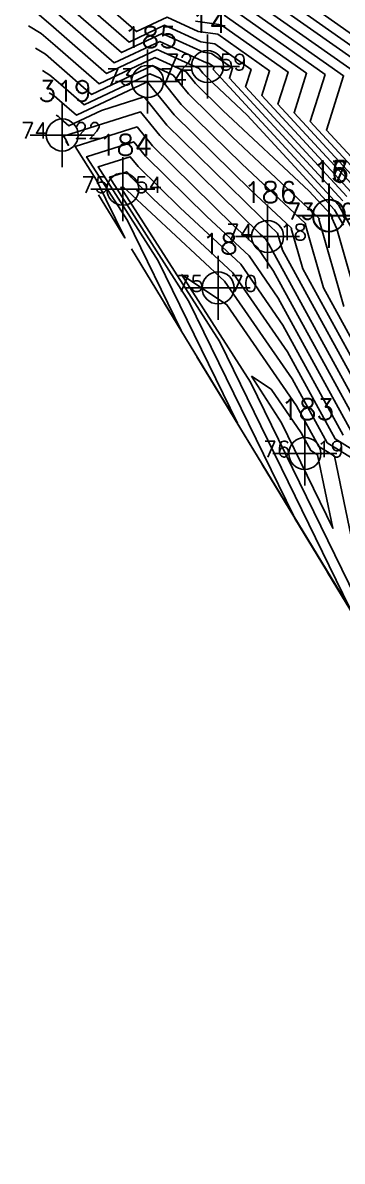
# Model space of a CAD drawing. Header units: millimetres. Extents: x 1412621 to 1412799, y 4931530 to 4931669.
# Drawn here: x 1412627.94 to 1412637.92, y 4931532.23 to 4931567.73 of the extents above; entities that cross this region are included whole.
import ezdxf
from ezdxf.enums import TextEntityAlignment as Align

# ---------------------------------------------------------------- set-up
doc = ezdxf.new("R2010")
doc.units = ezdxf.units.MM
doc.header["$PDMODE"] = 34
doc.header["$PDSIZE"] = 1
for name, color, linetype in [('CIVIL', 50, 'Continuous'), ('CIVIL-DRAW', 80, 'Continuous'), ('CIVIL-NONAME', 130, 'Continuous'), ('CIVIL-TEXT', 240, 'Continuous'), ('CIVIL-Z', 50, 'Continuous'), ('Tcontours0', 7, 'Continuous'), ('Tcontours1', 7, 'Continuous'), ('Tcontours2', 7, 'Continuous'), ('Tcontours3', 7, 'Continuous')]:
    doc.layers.add(name, color=color, linetype=linetype)
doc.styles.add('CIVILCADMAIN', font='TXT.SHX')
doc.styles.get("Standard").update_dxf_attribs({"font": 'arial.ttf'})

# ---------------------------------------------------------------- blocks, each defined once
blk = doc.blocks.new('CIVIL-ZZ')
at = {"layer": 'CIVIL-DRAW'}
blk.add_point((0, 0), dxfattribs=at)
at = {"layer": 'CIVIL-NONAME'}
blk.add_attdef('NAME', text='', height=1.8, dxfattribs=at).set_placement((0, 2.1), align=Align.CENTER)
at = {"layer": 'CIVIL-TEXT', "flags": 8}
blk.add_attdef('TEXT', text='', height=2, dxfattribs=at).set_placement((0.2, -3.3), align=Align.CENTER)
at = {"layer": 'CIVIL-Z'}
blk.add_attdef('Z1', text='', height=1.6, dxfattribs=at).set_placement((-0.75, -0.225), align=Align.RIGHT)
blk.add_attdef('Z2', (0.75, -0.225), '', height=1.6, dxfattribs=at)

msp = doc.modelspace()

# ---------------------------------------------------------------- linework, layer by layer
at = {"layer": 'Tcontours0'}
for points in [[(1412634.725, 4931569.463), (1412639.699, 4931565.96), (1412638.939, 4931563.577), (1412639.104, 4931563.399), (1412639.124, 4931563.381), (1412641.119, 4931559.889), (1412641.975, 4931559.092), (1412642.06, 4931558.874), (1412643.708, 4931557.982), (1412645.043, 4931557.346), (1412645.067, 4931557.333), (1412645.055, 4931557.282), (1412646.933, 4931554.56), (1412647.596, 4931554.512), (1412650.043, 4931552.804), (1412650.393, 4931552.596), (1412652.495, 4931550.934), (1412652.779, 4931550.746), (1412658.134, 4931549.526), (1412660.264, 4931548.789), (1412660.367, 4931544.799), (1412661.473, 4931542.498), (1412662.979, 4931542.136)], [(1412632.355, 4931558.999), (1412634.646, 4931555.25), (1412632.171, 4931560.305), (1412630.293, 4931563.235), (1412631.3, 4931563.551), (1412631.551, 4931563.244), (1412632.863, 4931561.957), (1412634.755, 4931560.201), (1412636.063, 4931558.306), (1412637.949, 4931554.876)]]:
    msp.add_lwpolyline(points, dxfattribs=at)
at = {"layer": 'Tcontours1'}
for points in [[(1412628.768, 4931569.313), (1412631.264, 4931567.129), (1412632.373, 4931567.652), (1412633.506, 4931567.134), (1412633.94, 4931567.072), (1412635.074, 4931566.274), (1412634.9, 4931565.731), (1412638.068, 4931562.31)], [(1412634.333, 4931568.268), (1412637.386, 4931566.117), (1412636.92, 4931564.654), (1412638.586, 4931562.855)], [(1412628.123, 4931567.636), (1412628.521, 4931567.396), (1412628.952, 4931567.026), (1412630.325, 4931565.824), (1412632.068, 4931566.646), (1412633.044, 4931566.201), (1412633.342, 4931565.835), (1412634.194, 4931564.999), (1412636.889, 4931562.48), (1412637.55, 4931561.766), (1412637.551, 4931561.765), (1412637.618, 4931561.649), (1412637.595, 4931561.648), (1412637.748, 4931561.305), (1412638.614, 4931558.296)], [(1412628.986, 4931564.849), (1412629.059, 4931564.805), (1412629.137, 4931564.738), (1412629.386, 4931564.52), (1412630.405, 4931565), (1412631.731, 4931565.417), (1412632.446, 4931564.539), (1412635.377, 4931561.666), (1412635.904, 4931561.173), (1412635.9, 4931561.171), (1412636.051, 4931560.643), (1412638.956, 4931555.359)], [(1412635.089, 4931556.711), (1412636.019, 4931555.26), (1412637.63, 4931551.97), (1412637.153, 4931554.262), (1412636.941, 4931554.393), (1412636.64, 4931554.94), (1412635.7, 4931556.303), (1412635.089, 4931556.711)], [(1412636.439, 4931552.275), (1412639.526, 4931547.224), (1412639.382, 4931547.661), (1412640.548, 4931548.198), (1412640.742, 4931547.683), (1412641.461, 4931546.709), (1412641.657, 4931546.098), (1412641.937, 4931545.109), (1412644.931, 4931540.992), (1412646.239, 4931539.167), (1412647.527, 4931536.881), (1412648.412, 4931535.375), (1412649.723, 4931534.422), (1412650.051, 4931533.929), (1412651.456, 4931533.291), (1412652.687, 4931532.835), (1412652.933, 4931532.463), (1412653.161, 4931532.514), (1412659.654, 4931534.475)]]:
    msp.add_lwpolyline(points, dxfattribs=at)
at = {"layer": 'Tcontours2'}
for points in [[(1412634.529, 4931568.865), (1412638.543, 4931566.039)], [(1412628.86, 4931568.169), (1412630.795, 4931566.477), (1412632.221, 4931567.149), (1412633.678, 4931566.483), (1412633.744, 4931566.474), (1412633.917, 4931566.352), (1412633.891, 4931566.269), (1412637.809, 4931562.038), (1412637.813, 4931562.034), (1412638.296, 4931561.189)], [(1412633.334, 4931567.785), (1412634.136, 4931567.67), (1412636.23, 4931566.195), (1412635.91, 4931565.192), (1412638.327, 4931562.582)], [(1412628.555, 4931566.242), (1412628.79, 4931566.101), (1412629.045, 4931565.882), (1412629.856, 4931565.172), (1412631.916, 4931566.143), (1412632.232, 4931565.999), (1412632.894, 4931565.187), (1412634.786, 4931563.333), (1412636.776, 4931561.472), (1412636.759, 4931561.462), (1412637.333, 4931559.47), (1412639.459, 4931555.601)], [(1412630.313, 4931562.361), (1412631.132, 4931561.021), (1412630.248, 4931562.827), (1412629.576, 4931563.874), (1412631.515, 4931564.484), (1412631.998, 4931563.891), (1412634.526, 4931561.414), (1412635.264, 4931560.729), (1412635.775, 4931559.989), (1412638.452, 4931555.117)], [(1412634.397, 4931555.637), (1412638.161, 4931549.478), (1412634.095, 4931557.782), (1412631.01, 4931562.595), (1412631.084, 4931562.619), (1412631.103, 4931562.596), (1412631.2, 4931562.501), (1412634.247, 4931559.674), (1412636.352, 4931556.623), (1412637.445, 4931554.634), (1412638.215, 4931554.161)]]:
    msp.add_lwpolyline(points, dxfattribs=at)
at = {"layer": 'Tcontours3'}
for points in [[(1412628.722, 4931569.885), (1412631.499, 4931567.455), (1412632.449, 4931567.903), (1412633.42, 4931567.46), (1412634.038, 4931567.371), (1412635.652, 4931566.234), (1412635.405, 4931565.462), (1412638.198, 4931562.446)], [(1412634.823, 4931569.762), (1412639.794, 4931566.262), (1412640.077, 4931566.287), (1412640.334, 4931566.26), (1412641.194, 4931565.216), (1412642.576, 4931562.5), (1412644.707, 4931560.515), (1412645.307, 4931558.985), (1412646.089, 4931557.233), (1412647.274, 4931555.483), (1412647.615, 4931554.99), (1412647.725, 4931554.982), (1412648.133, 4931554.697), (1412648.191, 4931554.663), (1412652.682, 4931551.111), (1412653.29, 4931550.71), (1412658.126, 4931549.608), (1412660.384, 4931548.826), (1412660.479, 4931545.155), (1412661.497, 4931543.038), (1412662.979, 4931542.681)], [(1412634.627, 4931569.164), (1412639.121, 4931566), (1412638.434, 4931563.847), (1412638.975, 4931563.263), (1412638.993, 4931563.246), (1412641.349, 4931559.123), (1412641.347, 4931559.123), (1412641.562, 4931558.643), (1412644.55, 4931557.219), (1412644.881, 4931557.042), (1412644.719, 4931556.351), (1412646.251, 4931554.13), (1412647.468, 4931554.043), (1412651.954, 4931550.91), (1412652.256, 4931550.73), (1412652.375, 4931550.758), (1412658.143, 4931549.444), (1412660.144, 4931548.752), (1412660.255, 4931544.443), (1412661.45, 4931541.958), (1412662.979, 4931541.59)], [(1412628.814, 4931568.741), (1412631.029, 4931566.803), (1412632.297, 4931567.401), (1412633.592, 4931566.809), (1412633.842, 4931566.773), (1412634.495, 4931566.313), (1412634.396, 4931566), (1412637.939, 4931562.174)], [(1412634.431, 4931568.567), (1412637.965, 4931566.078), (1412637.424, 4931564.385), (1412638.716, 4931562.991)], [(1412628.387, 4931568.044), (1412628.906, 4931567.597), (1412630.56, 4931566.151), (1412632.144, 4931566.898), (1412633.449, 4931566.301), (1412633.566, 4931566.159), (1412633.898, 4931565.833), (1412634.95, 4931564.85), (1412637.68, 4931561.902), (1412637.682, 4931561.9), (1412637.957, 4931561.419)], [(1412634.234, 4931567.969), (1412636.808, 4931566.156), (1412636.415, 4931564.923), (1412638.457, 4931562.718)], [(1412628.339, 4931566.939), (1412628.656, 4931566.748), (1412628.999, 4931566.454), (1412630.09, 4931565.498), (1412631.992, 4931566.395), (1412632.638, 4931566.1), (1412633.118, 4931565.511), (1412634.49, 4931564.166), (1412637.212, 4931561.621), (1412637.189, 4931561.607), (1412637.973, 4931558.883)], [(1412628.77, 4931565.546), (1412628.924, 4931565.453), (1412629.091, 4931565.31), (1412629.621, 4931564.846), (1412631.788, 4931565.867), (1412631.839, 4931565.883), (1412632.67, 4931564.863), (1412635.081, 4931562.499), (1412636.34, 4931561.322), (1412636.33, 4931561.316), (1412636.692, 4931560.057), (1412639.207, 4931555.48)], [(1412629.292, 4931564.042), (1412629.375, 4931563.907), (1412629.286, 4931564.089), (1412629.218, 4931564.194), (1412631.623, 4931564.951), (1412632.222, 4931564.215), (1412635.357, 4931561.142), (1412635.519, 4931560.992), (1412635.63, 4931560.83), (1412638.704, 4931555.238)], [(1412631.334, 4931560.68), (1412632.889, 4931558.135), (1412631.21, 4931561.566), (1412629.935, 4931563.555), (1412631.408, 4931564.018), (1412631.775, 4931563.568), (1412633.694, 4931561.685), (1412635.01, 4931560.465), (1412635.919, 4931559.148), (1412638.2, 4931554.997)], [(1412633.376, 4931557.318), (1412636.403, 4931552.364), (1412633.133, 4931559.043), (1412630.651, 4931562.915), (1412631.192, 4931563.085), (1412631.327, 4931562.92), (1412632.031, 4931562.229), (1412634.501, 4931559.938), (1412636.208, 4931557.465), (1412637.697, 4931554.755), (1412638.745, 4931554.11)], [(1412632.903, 4931559.881), (1412635.057, 4931556.521), (1412638.787, 4931548.902), (1412637.684, 4931554.212), (1412637.193, 4931554.514), (1412636.496, 4931555.782), (1412634.319, 4931558.936), (1412632.903, 4931559.881)], [(1412635.418, 4931553.956), (1412639.317, 4931547.576), (1412639.277, 4931547.698), (1412640.899, 4931548.445), (1412641.168, 4931547.729), (1412641.762, 4931546.925), (1412642.009, 4931546.153), (1412642.363, 4931544.904), (1412646.008, 4931539.891), (1412646.061, 4931539.862), (1412646.081, 4931539.842), (1412646.068, 4931539.786), (1412647.694, 4931536.901), (1412648.46, 4931535.596), (1412650.015, 4931534.466), (1412650.284, 4931534.062), (1412651.435, 4931533.539), (1412653.264, 4931532.862), (1412653.375, 4931532.694), (1412653.633, 4931532.752), (1412660.978, 4931534.97)], [(1412637.46, 4931550.594), (1412639.734, 4931546.872), (1412639.487, 4931547.624), (1412640.198, 4931547.951), (1412640.316, 4931547.638), (1412641.16, 4931546.493), (1412641.305, 4931546.042), (1412641.511, 4931545.313), (1412643.717, 4931542.28), (1412646.473, 4931538.436), (1412647.361, 4931536.862), (1412648.363, 4931535.154), (1412649.431, 4931534.378), (1412649.818, 4931533.796), (1412651.478, 4931533.042), (1412652.11, 4931532.808), (1412652.492, 4931532.232), (1412652.69, 4931532.276), (1412658.33, 4931533.979)]]:
    msp.add_lwpolyline(points, dxfattribs=at)

# ---------------------------------------------------------------- block references
at = {"layer": 'CIVIL'}
ref = msp.add_blockref('CIVIL-ZZ', (1412633.709, 4931566.366, 72.59), dxfattribs=dict(at, xscale=0.5, yscale=0.5))
ref.add_attrib('Z2', '59', (1412634.084, 4931566.253, 72.59), dxfattribs={"layer": 'CIVIL-Z', "height": 0.5, "style": 'CIVILCADMAIN'})
ref.add_attrib('Z1', '72', (1412632.409, 4931566.253, 72.59), dxfattribs={"layer": 'CIVIL-Z', "height": 0.5, "style": 'CIVILCADMAIN'})
ref.add_attrib('NAME', '14', (1412633.209, 4931567.416, 72.59), dxfattribs={"layer": 'CIVIL-NONAME', "height": 0.65, "style": 'CIVILCADMAIN'})
ref = msp.add_blockref('CIVIL-ZZ', (1412631.843, 4931565.902, 73.74), dxfattribs=dict(at, xscale=0.5, yscale=0.5))
ref.add_attrib('Z2', '74', (1412632.218, 4931565.789, 73.74), dxfattribs={"layer": 'CIVIL-Z', "height": 0.5, "style": 'CIVILCADMAIN'})
ref.add_attrib('Z1', '73', (1412630.543, 4931565.789, 73.74), dxfattribs={"layer": 'CIVIL-Z', "height": 0.5, "style": 'CIVILCADMAIN'})
ref.add_attrib('NAME', '185', (1412631.093, 4931566.952, 73.74), dxfattribs={"layer": 'CIVIL-NONAME', "height": 0.65, "style": 'CIVILCADMAIN'})
ref = msp.add_blockref('CIVIL-ZZ', (1412629.178, 4931564.23, 74.222), dxfattribs=dict(at, xscale=0.5, yscale=0.5))
ref.add_attrib('Z2', '22', (1412629.553, 4931564.117, 74.222), dxfattribs={"layer": 'CIVIL-Z', "height": 0.5, "style": 'CIVILCADMAIN'})
ref.add_attrib('Z1', '74', (1412627.878, 4931564.117, 74.222), dxfattribs={"layer": 'CIVIL-Z', "height": 0.5, "style": 'CIVILCADMAIN'})
ref.add_attrib('NAME', '319', (1412628.428, 4931565.28, 74.222), dxfattribs={"layer": 'CIVIL-NONAME', "height": 0.65, "style": 'CIVILCADMAIN'})
ref = msp.add_blockref('CIVIL-ZZ', (1412631.067, 4931562.544, 75.54), dxfattribs=dict(at, xscale=0.5, yscale=0.5))
ref.add_attrib('Z2', '54', (1412631.442, 4931562.431, 75.54), dxfattribs={"layer": 'CIVIL-Z', "height": 0.5, "style": 'CIVILCADMAIN'})
ref.add_attrib('Z1', '75', (1412629.767, 4931562.431, 75.54), dxfattribs={"layer": 'CIVIL-Z', "height": 0.5, "style": 'CIVILCADMAIN'})
ref.add_attrib('NAME', '184', (1412630.317, 4931563.594, 75.54), dxfattribs={"layer": 'CIVIL-NONAME', "height": 0.65, "style": 'CIVILCADMAIN'})
ref = msp.add_blockref('CIVIL-ZZ', (1412637.499, 4931561.712, 73.07), dxfattribs=dict(at, xscale=0.5, yscale=0.5))
ref.add_attrib('Z2', '07', (1412637.874, 4931561.599, 73.07), dxfattribs={"layer": 'CIVIL-Z', "height": 0.5, "style": 'CIVILCADMAIN'})
ref.add_attrib('Z1', '73', (1412636.199, 4931561.599, 73.07), dxfattribs={"layer": 'CIVIL-Z', "height": 0.5, "style": 'CIVILCADMAIN'})
ref.add_attrib('NAME', '16', (1412636.999, 4931562.762, 73.07), dxfattribs={"layer": 'CIVIL-NONAME', "height": 0.65, "style": 'CIVILCADMAIN'})
ref = msp.add_blockref('CIVIL-ZZ', (1412637.499, 4931561.712, 73.07), dxfattribs=dict(at, xscale=0.5, yscale=0.5))
ref.add_attrib('Z2', '07', (1412637.874, 4931561.599, 73.07), dxfattribs={"layer": 'CIVIL-Z', "height": 0.5, "style": 'CIVILCADMAIN'})
ref.add_attrib('Z1', '73', (1412636.199, 4931561.599, 73.07), dxfattribs={"layer": 'CIVIL-Z', "height": 0.5, "style": 'CIVILCADMAIN'})
ref.add_attrib('NAME', '17', (1412636.999, 4931562.762, 73.07), dxfattribs={"layer": 'CIVIL-NONAME', "height": 0.65, "style": 'CIVILCADMAIN'})
ref = msp.add_blockref('CIVIL-ZZ', (1412637.509, 4931561.722, 73.08), dxfattribs=dict(at, xscale=0.5, yscale=0.5))
ref.add_attrib('Z2', '08', (1412637.884, 4931561.61, 73.08), dxfattribs={"layer": 'CIVIL-Z', "height": 0.5, "style": 'CIVILCADMAIN'})
ref.add_attrib('Z1', '73', (1412636.209, 4931561.61, 73.08), dxfattribs={"layer": 'CIVIL-Z', "height": 0.5, "style": 'CIVILCADMAIN'})
ref.add_attrib('NAME', '15', (1412637.009, 4931562.772, 73.08), dxfattribs={"layer": 'CIVIL-NONAME', "height": 0.65, "style": 'CIVILCADMAIN'})
ref = msp.add_blockref('CIVIL-ZZ', (1412635.59, 4931561.066, 74.18), dxfattribs=dict(at, xscale=0.5, yscale=0.5))
ref.add_attrib('Z2', '18', (1412635.965, 4931560.953, 74.18), dxfattribs={"layer": 'CIVIL-Z', "height": 0.5, "style": 'CIVILCADMAIN'})
ref.add_attrib('Z1', '74', (1412634.29, 4931560.953, 74.18), dxfattribs={"layer": 'CIVIL-Z', "height": 0.5, "style": 'CIVILCADMAIN'})
ref.add_attrib('NAME', '186', (1412634.84, 4931562.116, 74.18), dxfattribs={"layer": 'CIVIL-NONAME', "height": 0.65, "style": 'CIVILCADMAIN'})
ref = msp.add_blockref('CIVIL-ZZ', (1412634.043, 4931559.463, 75.7), dxfattribs=dict(at, xscale=0.5, yscale=0.5))
ref.add_attrib('Z2', '70', (1412634.418, 4931559.35, 75.7), dxfattribs={"layer": 'CIVIL-Z', "height": 0.5, "style": 'CIVILCADMAIN'})
ref.add_attrib('Z1', '75', (1412632.743, 4931559.35, 75.7), dxfattribs={"layer": 'CIVIL-Z', "height": 0.5, "style": 'CIVILCADMAIN'})
ref.add_attrib('NAME', '18', (1412633.543, 4931560.513, 75.7), dxfattribs={"layer": 'CIVIL-NONAME', "height": 0.65, "style": 'CIVILCADMAIN'})
ref = msp.add_blockref('CIVIL-ZZ', (1412636.75, 4931554.301, 76.19), dxfattribs=dict(at, xscale=0.5, yscale=0.5))
ref.add_attrib('Z2', '19', (1412637.125, 4931554.189, 76.19), dxfattribs={"layer": 'CIVIL-Z', "height": 0.5, "style": 'CIVILCADMAIN'})
ref.add_attrib('Z1', '76', (1412635.45, 4931554.189, 76.19), dxfattribs={"layer": 'CIVIL-Z', "height": 0.5, "style": 'CIVILCADMAIN'})
ref.add_attrib('NAME', '183', (1412636, 4931555.351, 76.19), dxfattribs={"layer": 'CIVIL-NONAME', "height": 0.65, "style": 'CIVILCADMAIN'})

doc.saveas('drawing.dxf')
